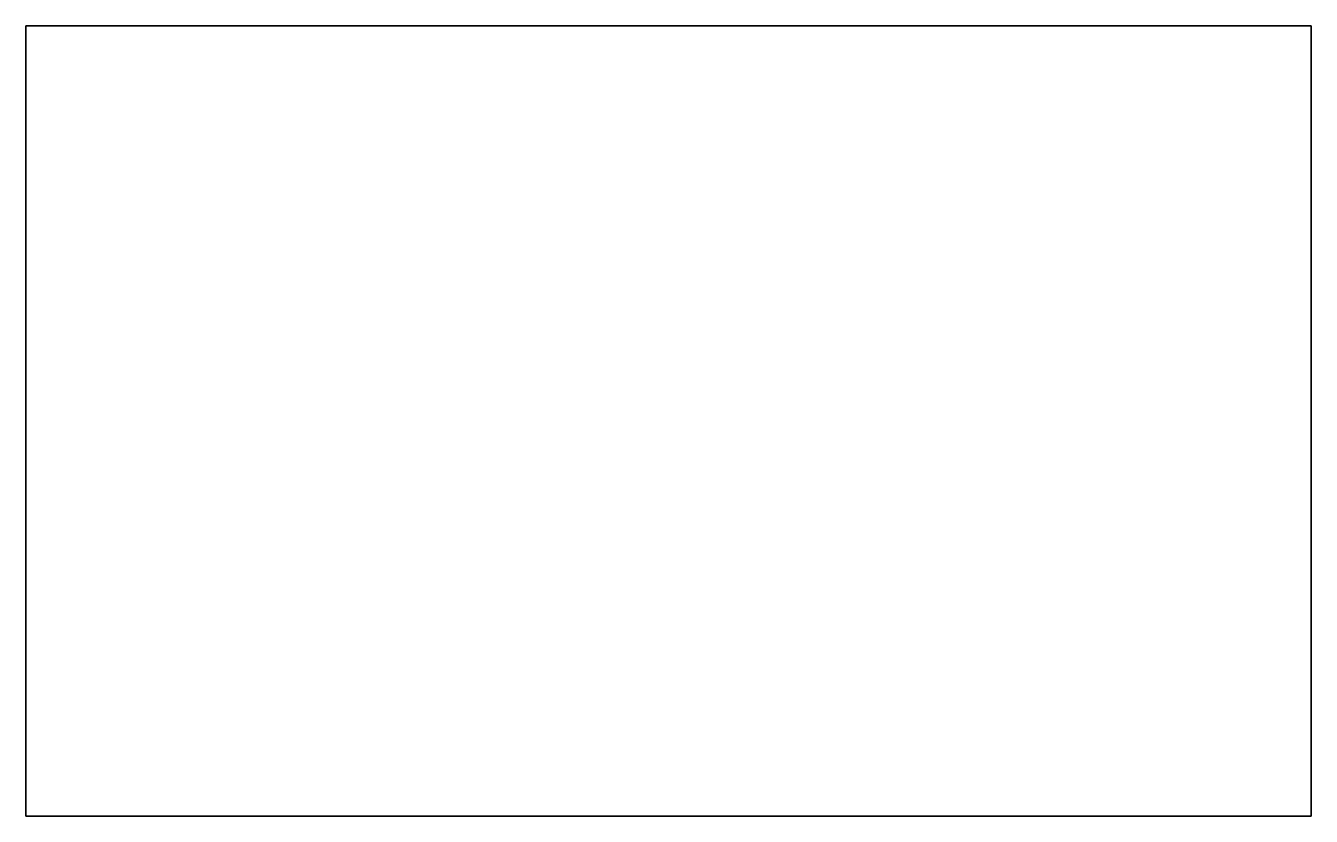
# Model space of a CAD drawing. Extents: x -1.96 to 1.96, y 0 to 2.41.
import ezdxf

# ---------------------------------------------------------------- set-up
doc = ezdxf.new("R2010")
doc.units = 0
doc.layers.add('RAMP', color=3, linetype='CONTINUOUS')

msp = doc.modelspace()

# ---------------------------------------------------------------- linework, layer by layer
at = {"layer": 'RAMP'}
for points in [[(-1.96, 2.41, 2.5), (-1.96, 2.41, 2.13), (-1.96, 0), (-1.96, 0, 0.38)], [(1.96, 2.41, 2.5), (1.96, 2.41, 2.13), (-1.96, 2.41, 2.13), (-1.96, 2.41, 2.5)], [(-1.96, 0), (-1.96, 2.41, 2.13), (1.96, 2.41, 2.13), (1.96, 0)], [(1.96, 0, 0.38), (1.96, 2.41, 2.5), (-1.96, 2.41, 2.5), (-1.96, 0, 0.38)], [(-1.96, 1, 2.98), (-1.96, 1, 1.2597), (-1.96, 2.41, 2.5), (-1.96, 1.73, 2.98)], [(-1.96, 1.73, 2.98), (-1.96, 2.41, 2.5), (-1.96, 1, 1.2597), (-1.96, 1, 2.98)], [(1.96, 0), (1.96, 2.41, 2.13), (1.96, 2.41, 2.5), (1.96, 0, 0.38)], [(1.96, 1.73, 2.98), (1.96, 2.41, 2.5), (1.96, 1, 1.2597), (1.96, 1, 2.98)], [(1.96, 1, 2.98), (1.96, 1, 1.2597), (1.96, 2.41, 2.5), (1.96, 1.73, 2.98)], [(-1.96, 0, 0.38), (-1.96, 0), (1.96, 0), (1.96, 0, 0.38)]]:
    msp.add_3dface(points, dxfattribs=at)

doc.saveas('drawing.dxf')
